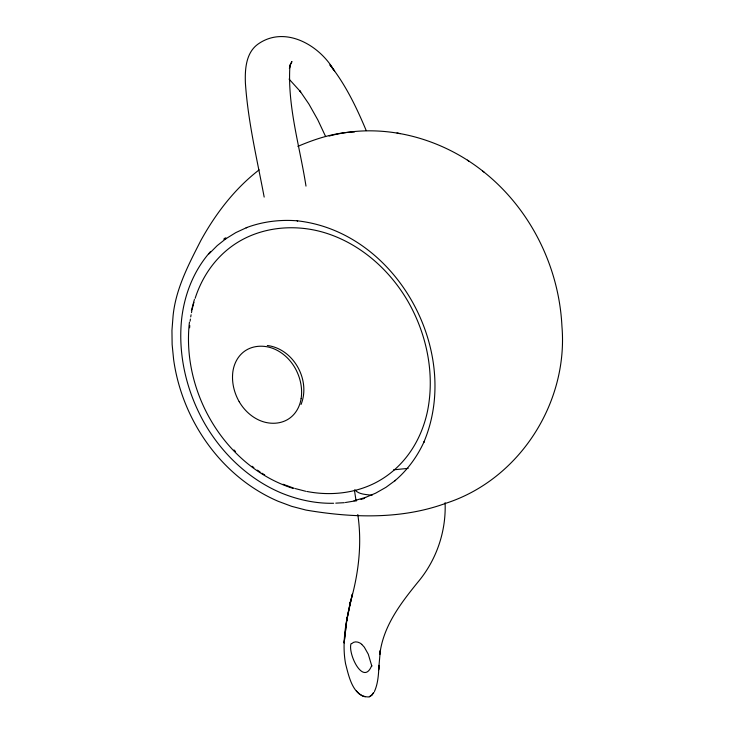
<?xml version="1.0" encoding="UTF-8"?>
<svg xmlns="http://www.w3.org/2000/svg" width="734" height="734" viewBox="0 0 734 734"><rect width="100%" height="100%" fill="white"/><g stroke="black" fill="none" stroke-linecap="round" stroke-linejoin="round"><path stroke-width="1.1" d="M445.098 502.689C446.254 531.489 436.418 560.18 417.839 582.218C400.663 603.394 383.157 626.221 379.863 654.214L380.331 650.379L378.616 669.876L379.001 665.325C378.515 674.161 378.138 683.317 374.432 691.511M351.045 643.709C347.641 653.48 363.394 686.923 371.753 665.435M189.436 322.171C181.353 392.075 224.916 466.604 292.912 488.349M189.601 327.786L189.776 325.584M301.123 398.599C302.757 388.02 300.215 377.056 294.958 367.817A39.407 31.819 60.7 0 0 272.543 348.274C263.974 345.136 253.909 345.393 246.018 350.256A39.388 31.773 60.7 0 0 232.852 371.808C231.531 382.111 234.063 392.69 239.183 401.663M191.427 310.574L194.418 299.444M301.05 404.452C310.877 380.148 293.683 348.843 267.323 345.503M289.526 66.381L290.435 64.5L289.416 68.491L289.93 65.638C287.297 106.302 299.821 146.222 305.986 186.106M289.545 66.354L291.939 61.546L290.462 64.427M373.395 692.758L371.514 695.382L369.028 696.951C352.898 697.263 348.824 676.17 345.586 663.83C341.319 640.543 346.916 616.835 352.329 594.219L346.604 621.065L344.118 642.993L347.081 617.844L346.604 621.065L350.513 601.412L349.999 603.669C358.431 574.777 362.266 544.481 357.797 514.516M373.927 692.446L371.954 695.107L369.358 696.694M208.942 253.927L217.236 245.606L226.485 238.247M259.13 169.875C234.733 188.675 215.695 213.594 200.887 240.431C188.73 264.313 175.784 288.673 173.086 315.813L171.949 330.41L172.132 344.512L173.619 359.486C181.986 420.077 221.338 476.871 278.14 501.276L291.682 506.332L305.977 510.066C352.421 517.938 401.516 519.663 446.355 503.111C519.443 479.302 568.309 402.838 561.96 326.547L561.849 324.667C558.556 265.928 530.131 208.887 484.018 172.105L482.669 171.132M351.724 643.645C354.494 640.654 359.045 641.846 361.743 644.296M225.668 238.88L235.843 232.595L246.936 227.467L246.147 227.76C262.524 221.549 280.223 219.383 297.655 220.851L297.05 220.796C396.543 231.614 462.42 351.549 423.747 442.418L424.013 441.886C417.196 456.759 407.352 470.228 394.837 480.816L395.498 480.302L385.965 487.321L375.67 493.156L364.688 497.762M297.866 146.369C315.739 138.735 334.832 132.533 354.421 131.982M329.153 136.029C382.561 121.78 441.446 137.763 484.018 172.105M353.999 500.744L365.633 497.404M360.954 499.414L364.156 498.496M345.466 502.506L356.678 500.643M393.608 469.815L408.122 468.375M333.64 503.267C315.785 503.68 298.004 499.808 281.507 493.074A146.35 120.917 60.7 0 1 204.96 424.023C186.693 392.176 177.6 354.669 181.757 318.015A146.47 121.092 61 0 1 210.401 251.734M335.777 503.148L344.347 502.689M372.055 495.322C366.294 494.367 358.999 494.661 354.861 489.881M306.775 491.441C329.337 495.863 353.384 493.615 374.138 483.449A136.093 112.605 60.6 0 0 427.509 411.132C435.033 373.744 426.748 334.218 407.939 301.353A136.194 112.752 60.9 0 0 326.538 233.293C295.83 223.384 260.359 226.439 233.513 245.073A135.973 112.385 61 0 0 195.143 298.316M396.993 132.964L400.131 133.661M295.242 488.578L305.702 491.275M365.238 696.805L362.624 696.089L359.376 693.988L356.394 690.914M283.04 484.256L294.196 488.303M467.42 160.159L469.044 161.324M289.058 79.088L300.692 91.888L299.876 90.851L308.895 104.035L317.822 119.899L325.639 136.57M361.752 644.379L364.293 647.131L368.284 654.214L371.863 666.261M334.631 71.005L329.933 64.895C345.576 84.594 356.559 107.513 366.229 130.597M333.64 69.73C319.006 44.82 284.654 25.185 257.955 44.15C245.826 52.876 244.872 69.436 245.404 83.07C248 121.578 257.056 159.26 264.176 197.088M354.449 490.248L356.063 500.854M223.751 239.137A146.47 121.092 61 0 1 225.466 237.807M301.133 398.599A39.397 31.801 60.6 0 1 287.132 419.83C279.103 424.27 269.167 424.197 260.763 420.866A39.37 31.755 60.7 0 1 239.174 401.663M264.708 474.916A135.873 112.238 60.7 0 1 261.928 473.173M260.102 471.99A135.873 112.238 60.7 0 1 257.395 470.145M253.836 467.576A135.873 112.238 60.7 0 1 252.074 466.255M235.541 451.548A135.873 112.238 60.7 0 1 233.99 449.942M190.124 321.18A135.973 112.385 61 0 1 190.409 319.042M190.73 316.904A135.973 112.385 61 0 1 191.079 314.776M191.473 312.656A135.973 112.385 61 0 1 191.895 310.555M192.115 309.509A135.973 112.385 61 0 1 193.923 302.335"/></g></svg>
